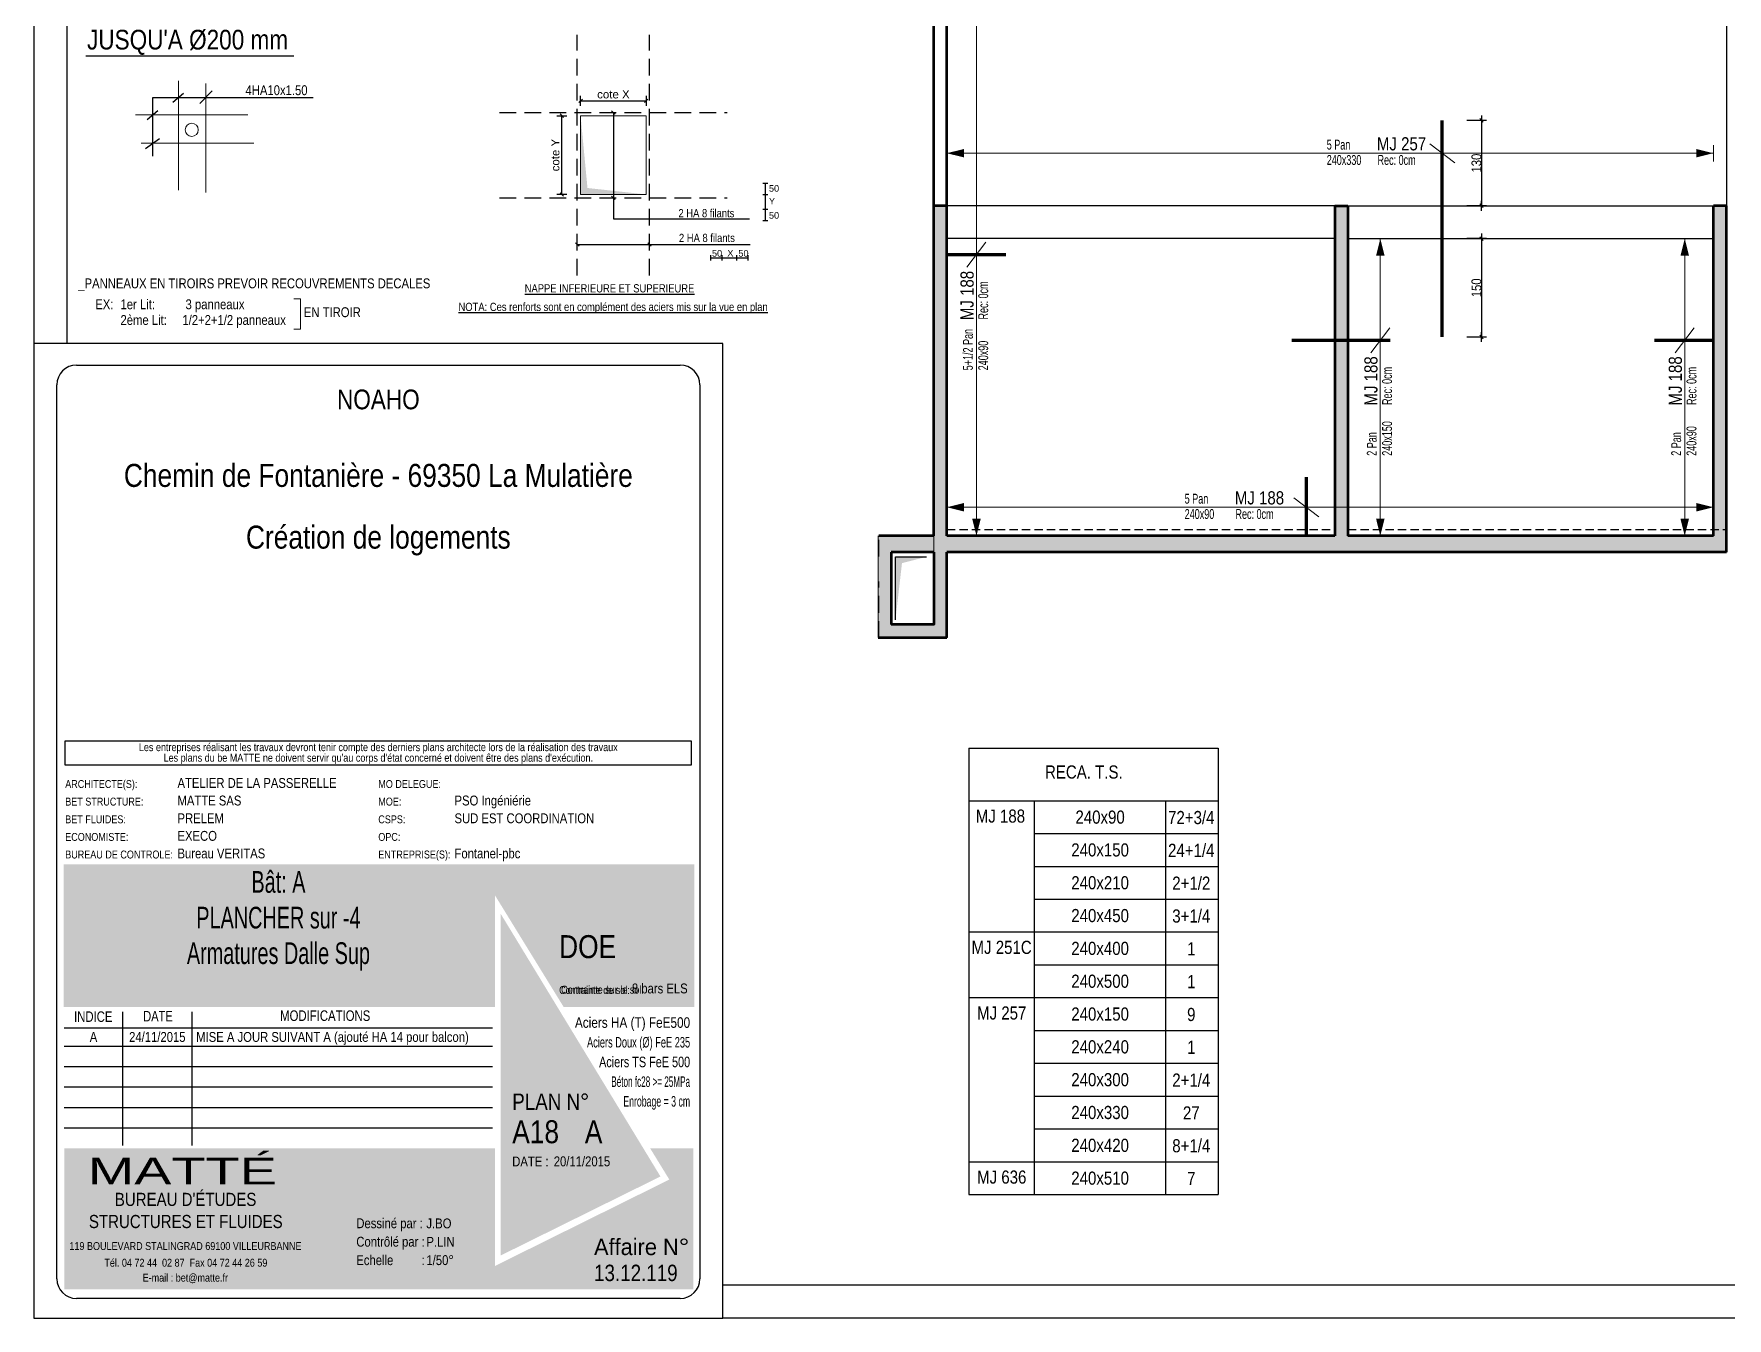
# Model space of a CAD drawing. Header units: millimetres. Extents: x 12821 to 19311, y -3644 to -409.
# Drawn here: x 12821 to 15401, y -3644 to -1687 of the extents above; entities that cross this region are included whole.
import ezdxf
from ezdxf.enums import TextEntityAlignment as Align

# ---------------------------------------------------------------- set-up
doc = ezdxf.new("R2010")
doc.units = ezdxf.units.MM
doc.linetypes.add('CACHE', pattern=[9.525, 6.35, -3.175])
doc.linetypes.add('CACHEX2', pattern=[19.05, 12.7, -6.35])
for name, color, linetype in [('01-Cad  2', 1, 'Continuous'), ('01-cartouche', 7, 'Continuous'), ('01-cartouche-cage A', 7, 'Continuous'), ('01_arm', 50, 'Continuous'), ('01_ARM_INF', 2, 'Continuous'), ('01_ARMA_INF', 50, 'Continuous'), ('01_cote_gen', 4, 'Continuous'), ('01_linteaux', 2, 'Continuous'), ('01_murs_sup', 2, 'CACHEX2'), ('01_texte', 230, 'Continuous'), ('_CAD_2_', 2, 'Continuous'), ('AA_COTES', 2, 'Continuous')]:
    doc.layers.add(name, color=color, linetype=linetype)
for name, color, linetype, lineweight in [('01_hachures', 10, 'Continuous', 5), ('01_murs_coup', 5, 'Continuous', 60), ('01_poutres', 2, 'Continuous', 18), ('01_résv', 32, 'Continuous', 9)]:
    doc.layers.add(name, color=color, linetype=linetype, lineweight=lineweight)
doc.styles.add('cartouche', font='ARIALN.TTF', dxfattribs={"width": 0.01})
doc.styles.add('MATTE_TXT', font='arial.ttf')
doc.styles.add('michel-cote', font='ARIALN.TTF')
doc.styles.add('NARROW', font='ARIALN.TTF')
doc.styles.add('PATIO', font='ARIALN.TTF')
doc.styles.add('STYLE2', font='ARIALN.TTF')
doc.styles.add('stylemattecart', font='ARIALN.TTF')
doc.dimstyles.new('cot50-oblique', dxfattribs={"dimtxt": 12.5, "dimasz": 1, "dimexe": 7.5, "dimexo": 5, "dimgap": 3.5, "dimtad": 1, "dimdec": 1, "dimrnd": 0.5, "dimtxsty": 'MATTE_TXT', "dimblk": 'cote-bar-oblique', "dimcen": 2.5, "dimse1": 1, "dimse2": 1, "dimclrd": 6, "dimclre": 9, "dimclrt": 256, "dimazin": 0, "dimtfac": 1, "dimtdec": 1, "dimtix": 1, "dimtmove": 2, "dimatfit": 3, "dimldrblk": 'NONE', "dimfxl": 1, "dimarcsym": 0})
doc.dimstyles.new('JB50', dxfattribs={"dimscale": 0.1, "dimtxt": 150, "dimasz": 15, "dimexe": 0.1, "dimexo": 0.1, "dimgap": 0.09, "dimtad": 1, "dimdec": 1, "dimdsep": 46, "dimtxsty": 'STYLE2', "dimblk1": 'BOND_G', "dimblk2": 'BOND_D', "dimsah": 1, "dimcen": 1.5, "dimdle": 0.01, "dimse1": 1, "dimse2": 1, "dimclrd": 4, "dimclre": 2, "dimclrt": 6, "dimazin": 2, "dimtfac": 2.333333, "dimtdec": 1, "dimtix": 1, "dimtmove": 2, "dimatfit": 3, "dimldrblk": 'BOND_G', "dimfxl": 1, "dimtolj": 1, "dimtzin": 0, "dimarcsym": 0})

# ---------------------------------------------------------------- blocks, each defined once
blk = doc.blocks.new('cartstruc')
at = {"layer": '01-cartouche-cage A', "linetype": 'Continuous'}
h = blk.add_hatch(color=9, dxfattribs=at)
h.dxf.hatch_style = 2
h.paths.add_polyline_path([(-43.6, 691.3), (-1004.8, 691.3), (-1004.8, 473.8), (-347.3, 473.8), (-347.3, 644.1), (-242.5, 473.8), (-43.6, 473.8)])
h.paths.add_polyline_path([(-951, 670.1), (-407.9, 670.1), (-407.9, 498.5), (-951, 498.5)], flags=24)
h.paths.add_polyline_path([(-223.9, 590.8), (-105, 590.8), (-105, 608.8), (-223.9, 608.8)], flags=24)
h.paths.add_polyline_path([(-224.7, 609.7), (-105.7, 609.7), (-105.7, 627.7), (-224.7, 627.7)], flags=24)
h.paths.add_polyline_path([(-226.3, 624.9), (-64.8, 624.9), (-64.8, 652.4), (-226.3, 652.4)], flags=24)
h.paths.add_polyline_path([(-226.3, 646.9), (-85, 646.9), (-85, 674.3), (-226.3, 674.3)], flags=24)
h = blk.add_hatch(color=1, dxfattribs=at)
h.dxf.hatch_style = 2
h.paths.add_polyline_path([(-338.4, 615.7), (-338.4, 95.5), (-95.1, 215.8)])
h.paths.add_polyline_path([(-318.9, 264.4), (-190.8, 265.4), (-191.1, 303.5), (-319.2, 302.5)], flags=24)
h.paths.add_polyline_path([(-326.5, 202.5), (-70.2, 203.9), (-70.5, 265.1), (-326.9, 263.8)], flags=9)
h = blk.add_hatch(color=8, dxfattribs=at)
h.dxf.hatch_style = 2
h.paths.add_polyline_path([(-45, 258.5), (-110.7, 258.5), (-81.6, 211.1), (-347.1, 79.6), (-347.1, 258.5), (-1003.4, 258.5), (-1003.4, 43.7), (-45, 43.7)])
h.paths.add_polyline_path([(-202.1, 89.1), (-60, 89.1), (-60, 127.9), (-202.1, 127.9)], flags=24)
h.paths.add_polyline_path([(-999.3, 201), (-637.8, 201), (-637.8, 47), (-999.3, 47)], flags=24)
h.paths.add_polyline_path([(-978.3, 193.3), (-435, 193.3), (-435, 254.8), (-978.3, 254.8)], flags=24)
h.paths.add_polyline_path([(-559.9, 135.5), (-504.8, 135.5), (-504.8, 166.4), (-559.9, 166.4)], flags=24)
h.paths.add_polyline_path([(-203.2, 50.3), (-56.6, 50.3), (-56.6, 88.6), (-203.2, 88.6)], flags=24)
h.paths.add_polyline_path([(-457.1, 55), (-402.4, 55), (-402.4, 85.9), (-457.1, 85.9)], flags=24)
h.paths.add_polyline_path([(-458.8, 92.7), (-404.1, 92.7), (-404.1, 123.6), (-458.8, 123.6)], flags=24)
h.paths.add_polyline_path([(-557.8, 55.3), (-498.9, 55.3), (-498.9, 86.2), (-557.8, 86.2)], flags=24)
h.paths.add_polyline_path([(-550.6, 93.7), (-498.3, 93.7), (-498.3, 124.6), (-550.6, 124.6)], flags=24)
h.paths.add_polyline_path([(-459.9, 172.5), (-408.3, 172.5), (-408.3, 203.4), (-459.9, 203.4)], flags=24)
h.paths.add_polyline_path([(-547.6, 175), (-500.7, 175), (-500.7, 205.9), (-547.6, 205.9)], flags=24)
h.paths.add_polyline_path([(-562.3, 213.8), (-499.3, 213.8), (-499.3, 244.7), (-562.3, 244.7)], flags=8)
h.paths.add_polyline_path([(-458.6, 213), (-411.3, 213), (-411.3, 243.9), (-458.6, 243.9)], flags=24)
h.paths.add_polyline_path([(-457.7, 133.4), (-405.4, 133.4), (-405.4, 164.4), (-457.7, 164.4)], flags=24)
for p, q in [((0, 1485), (-1050, 1485)), ((-1050, 1485), (-1050, 0)), ((0, 0), (0, 1485)), ((-1050, 0), (0, 0))]:
    blk.add_line(p, q, dxfattribs=at)
at = {"layer": '01-cartouche-cage A', "color": 7, "linetype": 'Continuous'}
for p, q in [((-985, 1452), (-65, 1452)), ((-1015, 60), (-1015, 1422)), ((-35, 1422), (-35, 292.1)), ((-35, 292.1), (-35, 60)), ((-65, 30), (-985, 30))]:
    blk.add_line(p, q, dxfattribs=at)
at = {"layer": '01-cartouche-cage A', "color": 7}
for p, q in [((-1002.2, 879.3), (-48.1, 879.3)), ((-1002.2, 842.3), (-1002.2, 879.3)), ((-48.1, 879.3), (-48.1, 842.3)), ((-48.1, 842.3), (-1002.2, 842.3))]:
    blk.add_line(p, q, dxfattribs=at)
at = {"layer": '01-cartouche-cage A', "color": 8}
for p, q in [((-914.7, 466.6), (-914.7, 263.2)), ((-809.1, 466.6), (-809.1, 263.2)), ((-1003.6, 442.3), (-351, 442.3)), ((-1003.6, 414.4), (-351, 414.4)), ((-1003.6, 383.3), (-351, 383.3)), ((-1003.6, 352.2), (-351, 352.2)), ((-1003.6, 321.1), (-351, 321.1)), ((-1003.6, 290), (-351, 290))]:
    blk.add_line(p, q, dxfattribs=at)
at = {"layer": '01-cartouche-cage A', "color": 7, "linetype": 'Continuous'}
for centre, start, end in [((-985, 1422), 90, 180), ((-65, 1422), 0, 90), ((-985, 60), 180, 270), ((-65, 60), 270, 0)]:
    blk.add_arc(centre, 30, start, end, dxfattribs=at)
at = {"layer": '01-cartouche-cage A', "color": 7, "style": 'stylemattecart'}
for s, p in [('Les entreprises réalisant les travaux devront tenir compte des derniers plans architecte lors de la réalisation des travaux', (-525.1, 869.8)), ("Les plans du be MATTE ne doivent servir qu'au corps d'état concerné et doivent être des plans d'exécution.", (-525.1, 853.7))]:
    blk.add_text(s, height=12, dxfattribs=at).set_placement(p, align=Align.MIDDLE_CENTER)
at = {"layer": '01-cartouche-cage A', "color": 8, "style": 'cartouche'}
for s, p in [('ARCHITECTE(S):', (-1002.2, 807.7)), ('MO DELEGUE:', (-525.1, 807.7)), ('BET STRUCTURE:', (-1002.2, 780.9)), ('MOE:', (-525.1, 780.9)), ('BET FLUIDES:', (-1002.2, 753.9)), ('CSPS:', (-525.1, 753.9)), ('ECONOMISTE:', (-1002.2, 727.1)), ('OPC:', (-525.1, 727.1)), ('BUREAU DE CONTROLE:', (-1002.2, 700.3)), ('ENTREPRISE(S):', (-525.1, 700.3))]:
    blk.add_text(s, height=12, dxfattribs=at).set_placement(p)
at = {"layer": '01-cartouche-cage A', "color": 7, "style": 'stylemattecart'}
for s, height, p in [('Contrainte de sol:', 12, (-249.5, 493.8)), ('Contrainte sur le sol:', 12, (-246.5, 494.4)), ('Dessiné par :', 15, (-558.6, 137)), ('119 BOULEVARD STALINGRAD 69100 VILLEURBANNE', 12, (-995.8, 103.8)), ('Contrôlé par :', 15, (-558.6, 108.9)), ('Tél. 04 72 44  02 87  Fax 04 72 44 26 59', 12, (-942.6, 78.4)), ('Echelle         :', 15, (-558.6, 80.8)), ('E-mail : bet@matte.fr', 12, (-884.2, 55.6))]:
    blk.add_text(s, height=height, dxfattribs=at).set_placement(p)
for s, height, width, p, p2 in [('INDICE', 16, 0.941138, (-988.7, 451.3), (-930.3, 451.3)), ('DATE', 16, 0.922192, (-883.4, 452), (-838.3, 452)), ('MODIFICATIONS', 16, 0.943218, (-674.7, 452.8), (-537.3, 452.8)), ('Aciers HA (T) FeE500', 16, 0.978863, (-225.4, 442.3), (-49.9, 442.3)), ('Aciers Doux (Ø) FeE 235', 16, 0.76709, (-207, 412.3), (-49.9, 412.3)), ('Aciers TS FeE 500', 16, 0.901377, (-188.6, 382.3), (-49.9, 382.3)), ('Béton fc28 >= 25MPa', 16, 0.678142, (-170.1, 352.3), (-49.9, 352.3)), ('Enrobage = 3 cm', 16, 0.726904, (-151.7, 322.3), (-49.9, 322.3)), ('Affaire N°', 25, 1.15762, (-196.3, 96), (-51.1, 96))]:
    blk.add_text(s, height=height, dxfattribs=dict(at, width=width)).set_placement(p, p2, align=Align.FIT)
at = {"layer": '01-cartouche-cage A', "color": 255, "style": 'stylemattecart'}
for s, height, p in [('PLAN N°', 25, (-321, 317.2)), ('DATE :', 15, (-321, 231.2)), ("BUREAU D'ÉTUDES", 20, (-926.6, 170.9)), ('STRUCTURES ET FLUIDES', 20, (-966.1, 137.2))]:
    blk.add_text(s, height=height, dxfattribs=at).set_placement(p)
at = {"layer": '01-cartouche-cage A', "color": 255, "style": 'stylemattecart', "width": 1.812358}
blk.add_text('MATTÉ', height=41, dxfattribs=at).set_placement((-968, 203.6), (-679.6, 203.6), align=Align.FIT)
at = {"layer": '01-cartouche-cage A', "color": 7, "style": 'stylemattecart'}
for tag, height, p in [('NOMCLIENT', 30, (-525, 1399.6)), ('ADRESSE1CLIENT', 25, (-525, 1326.7)), ('ADRESSE2CLIENT', 25, (-525, 1283.9)), ('NOMAFFAIRE1', 45, (-525.1, 1189.8)), ('NOMAFFAIRE2', 45, (-525.1, 1110.4)), ('NOMAFFAIRE3', 45, (-525.1, 1031.7)), ('ADRESSE1AFFAIRE', 20, (-525.1, 943.3)), ('ADRESSE2AFFAIRE', 20, (-525.1, 909.2)), ('INDICE-A', 15, (-959.1, 428.4)), ('DATE-A', 15, (-861.9, 428.4)), ('INDICE-B', 15, (-959.1, 400.5)), ('DATE-B', 15, (-861.9, 400.5)), ('INDICE-C', 15, (-959.1, 369.4)), ('DATE-C', 15, (-861.9, 369.4)), ('INDICE-D', 15, (-959.1, 338.3)), ('DATE-D', 15, (-861.9, 338.3)), ('INDICE-E', 15, (-959.1, 307.2)), ('DATE-E', 15, (-861.9, 307.2)), ('INDICE-F', 15, (-959.1, 276.1)), ('DATE-F', 15, (-861.9, 276.1))]:
    blk.add_attdef(tag, text='', height=height, dxfattribs=at).set_placement(p, align=Align.MIDDLE_CENTER)
for tag, height, p in [('NOMARCHI', 15, (-831.1, 803.3)), ('MODEL', 15, (-408.9, 803.3)), ('BETSTRUCTURE', 15, (-831.1, 776.5)), ('MOE', 15, (-408.9, 776.5)), ('BETFLUIDES', 15, (-831.1, 749.5)), ('CSPS', 15, (-408.9, 749.5)), ('ECONOMISTE', 15, (-831.1, 722.7)), ('OPC', 15, (-408.9, 722.7)), ('BDC', 15, (-831.1, 695.9)), ('NOMENTREPRISE', 15, (-408.9, 695.9)), ('NUMBAT', 27, (-249.5, 614.7)), ('PHASE', 35, (-249.5, 537.9)), ('CONT-SOL', 12, (-138.6, 490.2)), ('NOMDESS', 15, (-451.8, 132.3)), ('NOMING', 15, (-451.8, 104.3)), ('ECH', 15, (-451.8, 76.3)), ('NUMAFF', 25, (-196.3, 48.9))]:
    blk.add_attdef(tag, text='', height=height, dxfattribs=at).set_placement(p, align=Align.BOTTOM_LEFT)
at = {"layer": '01-cartouche-cage A', "color": 7, "style": 'stylemattecart', "width": 0.8}
for tag, p in [('TITRTEPLAN1', (-677.3, 664.6)), ('TITRTEPLAN2', (-677.3, 610.2)), ('TITRTEPLAN3', (-677.3, 556)), ('TITRTEPLAN4', (-677.3, 501.4))]:
    blk.add_attdef(tag, text='', height=33, dxfattribs=at).set_placement(p, align=Align.MIDDLE_CENTER)
at = {"layer": '01-cartouche-cage A', "color": 7, "style": 'stylemattecart'}
for tag, p in [('MODIF-A', (-802.6, 428.4)), ('MODIF-B', (-802.6, 400.5)), ('MODIF-C', (-802.6, 369.4)), ('MODIF-D', (-802.6, 338.3)), ('MODIF-E', (-802.6, 307.2)), ('MODIF-F', (-802.6, 276.1))]:
    blk.add_attdef(tag, text='', height=15, dxfattribs=at).set_placement(p, align=Align.MIDDLE_LEFT)
at = {"layer": '01-cartouche-cage A', "color": 255, "style": 'stylemattecart'}
for tag, height, p in [('N°P', 35, (-321, 256)), ('IP', 35, (-210.3, 256)), ('DATEPLAN', 15, (-257.7, 226.8))]:
    blk.add_attdef(tag, text='', height=height, dxfattribs=at).set_placement(p, align=Align.BOTTOM_LEFT)
blk = doc.blocks.new('cote-bar-oblique')
at = {"color": 40, "linetype": 'Continuous'}
blk.add_line((-2.7, -2.7), (2.7, 2.7), dxfattribs=at)
at = {"linetype": 'Continuous'}
blk.add_line((0, 7.5), (0, -7.5), dxfattribs=at)
blk = doc.blocks.new('*D1579')
at = {"layer": '01_ARM_INF', "color": 6, "lineweight": -2, "transparency": 16777216}
blk.add_line((13625.3, -1931), (13625.3, -1813), dxfattribs=at)
at = {"layer": 'Defpoints', "color": 0, "transparency": 16777216}
for p in [(13625.3, -1812), (13653.9, -1812), (13653.9, -1932)]:
    blk.add_point(p, dxfattribs=at)
at = {"layer": '01_ARM_INF', "color": 6, "lineweight": -2, "transparency": 16777216}
for p, rotation in [((13625.3, -1812), 90), ((13625.3, -1932), 270)]:
    blk.add_blockref('cote-bar-oblique', p, dxfattribs=dict(at, rotation=rotation))
at = {"layer": '01_ARM_INF', "transparency": 16777216, "insert": (13615.4, -1872), "char_height": 12.5, "attachment_point": 5, "rotation": 90, "style": 'MATTE_TXT'}
blk.add_mtext('cote Y', dxfattribs=at)
blk = doc.blocks.new('_None')
blk = doc.blocks.new('*D1580')
at = {"layer": '01_ARM_INF', "color": 6, "lineweight": -2, "transparency": 16777216}
blk.add_line((13654.9, -1789.3), (13752.9, -1789.3), dxfattribs=at)
at = {"layer": 'Defpoints', "color": 0, "transparency": 16777216}
for p in [(13753.9, -1789.3), (13653.9, -1812), (13753.9, -1812)]:
    blk.add_point(p, dxfattribs=at)
at = {"layer": '01_ARM_INF', "color": 6, "lineweight": -2, "transparency": 16777216, "rotation": 180}
blk.add_blockref('cote-bar-oblique', (13653.9, -1789.3), dxfattribs=at)
at = {"layer": '01_ARM_INF', "color": 6, "lineweight": -2, "transparency": 16777216}
blk.add_blockref('cote-bar-oblique', (13753.9, -1789.3), dxfattribs=at)
at = {"layer": '01_ARM_INF', "transparency": 16777216, "insert": (13703.9, -1779.5), "char_height": 12.5, "attachment_point": 5, "style": 'MATTE_TXT'}
blk.add_mtext('cote X', dxfattribs=at)
blk = doc.blocks.new('BOND_G')
at = {"layer": 'AA_COTES', "color": 0}
for p, q in [((5, 0), (-5, 0)), ((1.8, 1.8), (-1.8, -1.8)), ((0, -5), (0, 15))]:
    blk.add_line(p, q, dxfattribs=at)
blk = doc.blocks.new('BOND_D')
at = {"layer": 'AA_COTES', "color": 0}
for p, q in [((5, 0), (-5, 0)), ((-1.8, -1.8), (1.8, 1.8)), ((0, 5), (0, -15))]:
    blk.add_line(p, q, dxfattribs=at)
blk = doc.blocks.new('*D1589')
at = {"layer": '01_cote_gen', "color": 4, "lineweight": -2, "transparency": 16777216}
blk.add_line((15026.8, -1820.7), (15026.8, -1947.7), dxfattribs=at)
at = {"layer": 'Defpoints', "color": 0, "transparency": 16777216}
for p in [(14966.8, -1819.2), (14966.8, -1949.2), (15026.8, -1949.2)]:
    blk.add_point(p, dxfattribs=at)
at = {"layer": '01_cote_gen', "color": 4, "lineweight": -2, "transparency": 16777216, "xscale": 1.5, "yscale": 1.5, "zscale": 1.5}
for name, p, rotation in [('BOND_G', (15026.8, -1819.2), 90), ('BOND_D', (15026.8, -1949.2), 270)]:
    blk.add_blockref(name, p, dxfattribs=dict(at, rotation=rotation))
at = {"layer": '01_cote_gen', "color": 6, "transparency": 16777216, "insert": (15019.2, -1884.2), "char_height": 15, "attachment_point": 5, "rotation": 90, "style": 'STYLE2'}
blk.add_mtext('\\A1;130', dxfattribs=at)
blk = doc.blocks.new('*D1590')
at = {"layer": '01_cote_gen', "color": 4, "lineweight": -2, "transparency": 16777216}
blk.add_line((15026.8, -2000.7), (15026.8, -2147.7), dxfattribs=at)
at = {"layer": 'Defpoints', "color": 0, "transparency": 16777216}
for p in [(14966.8, -1999.2), (14966.8, -2149.2), (15026.8, -2149.2)]:
    blk.add_point(p, dxfattribs=at)
at = {"layer": '01_cote_gen', "color": 4, "lineweight": -2, "transparency": 16777216, "xscale": 1.5, "yscale": 1.5, "zscale": 1.5}
for name, p, rotation in [('BOND_G', (15026.8, -1999.2), 90), ('BOND_D', (15026.8, -2149.2), 270)]:
    blk.add_blockref(name, p, dxfattribs=dict(at, rotation=rotation))
at = {"layer": '01_cote_gen', "color": 6, "transparency": 16777216, "insert": (15019.2, -2074.2), "char_height": 15, "attachment_point": 5, "rotation": 90, "style": 'STYLE2'}
blk.add_mtext('\\A1;150', dxfattribs=at)

msp = doc.modelspace()

# ---------------------------------------------------------------- hatches: boundary and pattern name
at = {"layer": '01_murs_sup'}
h = msp.add_hatch(dxfattribs=at)
h.set_pattern_fill('DASH', color=256, scale=2.5, angle=135)
h.set_pattern_definition([(135, (-2358.358, 22280.722), (-11.2253202, 9e-16), [7.9375, -7.9375])])
h.paths.add_polyline_path([(14192.16, -2477.21), (14192.16, -2587.21), (14128.16, -2587.21), (14128.16, -2477.21)], flags=16)
edge = h.paths.add_edge_path()
edge.add_line((14107.16, -2512.17), (14107.16, -2547.14))
edge.add_arc((14264.82, -2540.47), 157.8, 173.10463, 182.4256, ccw=False)
edge.add_line((14108.16, -2521.52), (14108.16, -2607.21))
edge.add_line((14108.16, -2607.21), (14212.16, -2607.21))
edge.add_line((14212.16, -2607.21), (14212.16, -2477.18))
edge.add_line((14212.16, -2477.18), (15400.16, -2477.18))
edge.add_line((15400.16, -2477.18), (15400.16, -1949.18))
edge.add_line((15400.16, -1949.18), (15380.16, -1949.18))
edge.add_line((15380.16, -1949.18), (15380.16, -2452.18))
edge.add_line((15380.16, -2452.18), (14823.16, -2452.18))
edge.add_line((14823.16, -2452.18), (14823.16, -1949.18))
edge.add_line((14823.16, -1949.18), (14803.16, -1949.18))
edge.add_line((14803.16, -1949.18), (14803.16, -2452.18))
edge.add_line((14803.16, -2452.18), (14212.16, -2452.18))
edge.add_line((14212.16, -2452.18), (14212.16, -1949.19))
edge.add_line((14212.16, -1949.19), (14192.16, -1949.19))
edge.add_line((14192.16, -1949.19), (14192.16, -2452.18))
edge.add_line((14192.16, -2452.18), (14108.16, -2452.18))
edge.add_line((14108.16, -2452.18), (14108.16, -2483.64))
edge.add_arc((14304.27, -2504.8), 197.25, 173.84306, 182.14196)

# ---------------------------------------------------------------- linework, layer by layer
at = {"layer": '01-Cad  2'}
for p, q in [((12820.7, -409.44), (12820.7, -2158.85)), ((12870.7, -459.44), (12870.7, -2158.85)), ((19260.7, -3593.85), (13870.7, -3593.85)), ((19310.7, -3643.85), (13870.7, -3643.85))]:
    msp.add_line(p, q, dxfattribs=at)
at = {"layer": '01_arm', "linetype": 'CACHE', "ltscale": 4}
for p, q in [((13648.86, -2055.35), (13648.86, -1688.69)), ((13758.86, -2055.35), (13758.86, -1688.69)), ((13530.28, -1807.02), (13877.44, -1807.02)), ((13530.28, -1937.02), (13877.44, -1937.02))]:
    msp.add_line(p, q, dxfattribs=at)
at = {"layer": '01_ARMA_INF', "linetype": 'Continuous', "lineweight": 0}
for p, q in [((13217.11, -2090.89), (13226.81, -2090.89)), ((13226.81, -2090.89), (13226.81, -2137.03)), ((13217.11, -2137.03), (13226.81, -2137.03))]:
    msp.add_line(p, q, dxfattribs=at)
at = {"layer": '01_ARMA_INF', "linetype": 'CACHE', "lineweight": 0, "ltscale": 4, "const_width": 5, "flags": 128}
for points in [[(14966.78, -2149.18), (14966.78, -1819.18)], [(14212.16, -2023.88), (14302.16, -2023.88)], [(14737.65, -2154.08), (14887.65, -2154.08)], [(15290.16, -2154.08), (15380.16, -2154.08)], [(14759.72, -2362.18), (14759.72, -2452.18)]]:
    msp.add_lwpolyline(points, dxfattribs=at)
at = {"layer": '01_hachures'}
msp.add_solid([(13753.86, -1932.02), (13653.86, -1932.02), (13664.39, -1922.11), (13653.86, -1812.02)], dxfattribs=at)
at = {"layer": '01_linteaux'}
for p, q in [((15400.15, -1349.18), (15400.16, -1949.18)), ((14803.16, -1949.18), (14212.16, -1949.18)), ((14823.16, -1949.18), (15380.16, -1949.18)), ((14803.16, -1999.18), (14212.16, -1999.18)), ((14823.16, -1999.18), (15380.16, -1999.18))]:
    msp.add_line(p, q, dxfattribs=at)
at = {"layer": '01_linteaux', "color": 253}
for p, q in [((14133.69, -2580.2), (14133.69, -2484.02)), ((14133.69, -2484.02), (14181.03, -2484.02))]:
    msp.add_line(p, q, dxfattribs=at)
for points in [[(14133.69, -2580.2), (14133.69, -2484.02), (14143.66, -2493.66)], [(14133.69, -2484.02), (14181.03, -2484.02), (14143.66, -2493.66)]]:
    msp.add_solid(points, dxfattribs=at)
at = {"layer": '01_murs_coup'}
for p, q in [((14192.16, -1819.16), (14192.17, -1518.14)), ((14192.16, -2452.14), (14192.17, -1518.14)), ((14212.16, -1839.16), (14212.17, -1518.14)), ((14212.16, -2452.18), (14212.17, -1518.14)), ((14212.16, -1949.16), (14192.16, -1949.16)), ((14803.16, -1949.18), (14803.16, -2452.18)), ((14803.16, -1949.18), (14823.16, -1949.18)), ((14803.16, -1949.18), (14803.16, -2452.18)), ((14803.16, -1949.18), (14823.16, -1949.18)), ((14823.16, -1949.18), (14823.16, -2452.18)), ((14823.16, -1949.18), (14823.16, -2452.18)), ((15400.16, -1949.18), (15380.16, -1949.18)), ((15380.16, -2452.18), (15380.16, -1949.18)), ((15400.16, -1949.18), (15380.16, -1949.18)), ((15380.16, -2452.18), (15380.16, -1949.18)), ((15400.16, -2477.18), (15400.16, -1949.18)), ((15400.16, -2477.18), (15400.16, -1949.18)), ((14192.16, -2452.14), (14108.16, -2452.18)), ((14192.16, -2477.18), (14127.16, -2477.18)), ((14127.16, -2477.18), (14127.16, -2587.18)), ((14803.16, -2452.18), (14212.16, -2452.18)), ((14803.16, -2452.18), (14212.16, -2452.18)), ((14212.16, -2607.18), (14212.16, -2477.18)), ((14212.16, -2607.18), (14212.16, -2477.18)), ((15400.16, -2477.18), (14212.16, -2477.18)), ((14212.16, -2607.18), (14212.16, -2477.18)), ((14212.16, -2607.18), (14212.16, -2477.18)), ((15400.16, -2477.18), (14212.16, -2477.18)), ((15380.16, -2452.18), (14823.16, -2452.18)), ((15380.16, -2452.18), (14823.16, -2452.18)), ((14192.16, -2587.18), (14127.16, -2587.18)), ((14107.16, -2607.18), (14212.16, -2607.18)), ((14107.16, -2607.18), (14212.16, -2607.18)), ((14107.16, -2607.18), (14212.16, -2607.18)), ((14107.16, -2607.18), (14212.16, -2607.18)), ((14107.16, -2607.18), (14211.16, -2607.18))]:
    msp.add_line(p, q, dxfattribs=at)
at = {"layer": '01_murs_coup', "linetype": 'Continuous', "lineweight": 5}
for p, q in [((14192.16, -1518.14), (14192.16, -1949.19)), ((14192.16, -2587.18), (14192.16, -1949.18)), ((14192.16, -2587.18), (14192.16, -1949.19)), ((14107.16, -2452.14), (14107.16, -2607.18)), ((14128.16, -2587.18), (14192.16, -2587.18)), ((14128.16, -2587.18), (14192.16, -2587.18)), ((14108.16, -2607.18), (14212.16, -2607.18)), ((14108.16, -2607.18), (14212.16, -2607.18))]:
    msp.add_line(p, q, dxfattribs=at)
at = {"layer": '01_murs_coup'}
msp.add_lwpolyline([(14192.16, -2477.18), (14192.16, -2587.18), (14127.16, -2587.18)], dxfattribs=at)
at = {"layer": '01_murs_sup', "ltscale": 2}
for p, q in [((14192.16, -1949.19), (14212.16, -1949.19)), ((14192.16, -2452.18), (14192.16, -1949.19)), ((14192.16, -1949.19), (14212.16, -1949.19)), ((14192.16, -2452.18), (14192.16, -1949.19)), ((14212.16, -1949.19), (14212.16, -2452.18)), ((14212.16, -1949.19), (14212.16, -2452.18)), ((14803.16, -2452.18), (14803.16, -1949.18)), ((14803.16, -1949.18), (14823.16, -1949.18)), ((14803.16, -2452.18), (14803.16, -1949.18)), ((14803.16, -1949.18), (14823.16, -1949.18)), ((14823.16, -1949.18), (14805.66, -1949.18)), ((14823.16, -1949.18), (14805.66, -1949.18)), ((14823.16, -1949.18), (14823.16, -2452.18)), ((14823.16, -1949.18), (14823.16, -2452.18)), ((15400.16, -1949.18), (15380.16, -1949.18)), ((15380.16, -2452.18), (15380.16, -1949.18)), ((15380.16, -1949.18), (15400.16, -1949.18)), ((15400.16, -1949.18), (15380.16, -1949.18)), ((15380.16, -2452.18), (15380.16, -1949.18)), ((15380.16, -1949.18), (15400.16, -1949.18)), ((15400.16, -1949.18), (15400.16, -2477.18)), ((15400.16, -1949.18), (15400.16, -2477.18)), ((14108.16, -2483.64), (14108.16, -2452.18)), ((14108.16, -2452.18), (14192.16, -2452.18)), ((14108.16, -2483.64), (14108.16, -2452.18)), ((14108.16, -2452.18), (14192.16, -2452.18)), ((14128.16, -2477.21), (14192.16, -2477.21)), ((14128.16, -2587.21), (14128.16, -2477.21)), ((14128.16, -2477.21), (14192.16, -2477.21)), ((14128.16, -2587.21), (14128.16, -2477.21)), ((14192.16, -2477.21), (14192.16, -2587.21)), ((14192.16, -2477.21), (14192.16, -2587.21)), ((14212.16, -2452.18), (14803.16, -2452.18)), ((14212.16, -2452.18), (14803.16, -2452.18)), ((14212.16, -2477.18), (14212.16, -2607.18)), ((15400.16, -2477.18), (14212.16, -2477.18)), ((14212.16, -2477.18), (14212.16, -2607.21)), ((14212.16, -2477.18), (14212.16, -2607.18)), ((15400.16, -2477.18), (14212.16, -2477.18)), ((14212.16, -2477.18), (14212.16, -2607.21)), ((14823.16, -2452.18), (15380.16, -2452.18)), ((14823.16, -2452.18), (15380.16, -2452.18)), ((14108.16, -2607.21), (14108.16, -2521.52)), ((14108.16, -2607.21), (14108.16, -2521.52)), ((14192.16, -2587.21), (14128.16, -2587.21)), ((14192.16, -2587.21), (14128.16, -2587.21)), ((14212.16, -2607.21), (14108.16, -2607.21)), ((14212.16, -2607.21), (14108.16, -2607.21))]:
    msp.add_line(p, q, dxfattribs=at)
at = {"layer": '01_murs_sup'}
for p, q in [((14212.16, -2442.18), (14803.16, -2442.18)), ((14212.16, -2442.18), (14803.16, -2442.18)), ((14823.16, -2442.18), (15400.16, -2442.18)), ((14823.16, -2442.18), (15400.16, -2442.18))]:
    msp.add_line(p, q, dxfattribs=at)
at = {"layer": '01_poutres'}
for p, q in [((13040.97, -1759.06), (13040.97, -1925.43)), ((13082.58, -1762.85), (13082.58, -1929.21)), ((12975.4, -1810.74), (13146.89, -1810.74)), ((12984.23, -1853.59), (13155.72, -1853.59))]:
    msp.add_line(p, q, dxfattribs=at)
msp.add_circle((13061.31, -1833.57), 10, dxfattribs=at)
at = {"layer": '01_résv', "flags": 128}
msp.add_lwpolyline([(13653.86, -1812.02), (13753.86, -1812.02), (13753.86, -1932.02), (13653.86, -1932.02)], close=True, dxfattribs=at)
at = {"layer": '01_texte', "linetype": 'Continuous', "lineweight": 0}
for p, q in [((14257.16, -2452.18), (14257.16, -1179.14)), ((14212.16, -1856.65), (14212.16, -1881.61)), ((14947.96, -1854.63), (14986.03, -1883.64)), ((15380.15, -1856.65), (15380.15, -1881.61)), ((14212.16, -1869.13), (15380.15, -1869.13)), ((14242.66, -2042.92), (14271.67, -2004.85)), ((14860.14, -1999.18), (14885.1, -1999.18)), ((14872.62, -2452.18), (14872.62, -1999.18)), ((15324.05, -1999.18), (15349.01, -1999.18)), ((15336.53, -2452.18), (15336.53, -1999.18)), ((14858.11, -2173.12), (14887.12, -2135.05)), ((15322.02, -2173.12), (15351.03, -2135.05)), ((14212.16, -2396.02), (14212.16, -2420.98)), ((14740.69, -2394), (14778.76, -2423.01)), ((15380.16, -2396.02), (15380.16, -2420.98)), ((14212.16, -2408.5), (15380.16, -2408.5)), ((14244.68, -2452.18), (14269.64, -2452.18)), ((14860.14, -2452.18), (14885.1, -2452.18)), ((15324.05, -2452.18), (15349.01, -2452.18))]:
    msp.add_line(p, q, dxfattribs=at)
at = {"layer": '01_texte', "ltscale": 30}
for p, q in [((12900.06, -1720.72), (13217.09, -1720.72)), ((13048.66, -1778.02), (13032.27, -1791.89)), ((13092.67, -1774.24), (13073.76, -1793.15)), ((13009.57, -1804.49), (12993.18, -1818.35)), ((13002, -1873.81), (13002, -1784.33)), ((13002, -1784.33), (13246.42, -1784.33)), ((13012.09, -1847.34), (12990.65, -1862.47)), ((14245.6, -2775.56), (14625.6, -2775.56)), ((14245.6, -2775.56), (14245.6, -3455.56)), ((14625.6, -2775.56), (14625.6, -3455.56)), ((14245.6, -2855.56), (14625.6, -2855.56)), ((14245.6, -2855.56), (14625.6, -2855.56)), ((14345.6, -3455.56), (14345.6, -2855.56)), ((14545.6, -3455.56), (14545.6, -2855.56)), ((14345.6, -2905.56), (14625.6, -2905.56)), ((14345.6, -2905.56), (14625.6, -2905.56)), ((14345.6, -2955.56), (14625.6, -2955.56)), ((14345.6, -2955.56), (14625.6, -2955.56)), ((14345.6, -3455.56), (14345.6, -3005.56)), ((14345.6, -3005.56), (14625.6, -3005.56)), ((14345.6, -3005.56), (14625.6, -3005.56)), ((14245.6, -3055.56), (14625.6, -3055.56)), ((14345.6, -3055.56), (14625.6, -3055.56)), ((14345.6, -3105.56), (14625.6, -3105.56)), ((14345.6, -3105.56), (14625.6, -3105.56)), ((14245.6, -3155.56), (14625.6, -3155.56)), ((14345.6, -3155.56), (14625.6, -3155.56)), ((14345.6, -3205.56), (14625.6, -3205.56)), ((14345.6, -3205.56), (14625.6, -3205.56)), ((14345.6, -3255.56), (14625.6, -3255.56)), ((14345.6, -3255.56), (14625.6, -3255.56)), ((14345.6, -3305.56), (14625.6, -3305.56)), ((14345.6, -3305.56), (14625.6, -3305.56)), ((14345.6, -3355.56), (14625.6, -3355.56)), ((14345.6, -3355.56), (14625.6, -3355.56)), ((14245.6, -3405.56), (14625.6, -3405.56)), ((14345.6, -3405.56), (14625.6, -3405.56)), ((14345.6, -3405.56), (14625.6, -3405.56)), ((14245.6, -3455.56), (14625.6, -3455.56))]:
    msp.add_line(p, q, dxfattribs=at)
at = {"layer": '01_texte'}
for p, q in [((13706.48, -1809.64), (13701.23, -1804.39)), ((13703.86, -1807.02), (13703.86, -1969.15)), ((13706.48, -1939.64), (13701.23, -1934.39)), ((13703.86, -1969.15), (13911.3, -1969.15)), ((13651.48, -2010.84), (13646.23, -2005.59)), ((13648.86, -2008.22), (13912.55, -2008.22)), ((13761.48, -2010.84), (13756.23, -2005.59))]:
    msp.add_line(p, q, dxfattribs=at)
at = {"layer": '01_texte', "color": 6}
for p, q in [((13931.39, -1914.65), (13939.29, -1914.65)), ((13931.39, -1931.83), (13939.29, -1931.83)), ((13935.34, -1914.65), (13935.34, -1971.55)), ((13931.39, -1954.37), (13939.29, -1954.37)), ((13931.39, -1971.55), (13939.29, -1971.55)), ((13852.33, -2032.45), (13852.33, -2024.55)), ((13852.33, -2028.5), (13909.23, -2028.5)), ((13869.51, -2032.45), (13869.51, -2024.55)), ((13892.05, -2032.45), (13892.05, -2024.55)), ((13909.23, -2032.45), (13909.23, -2024.55))]:
    msp.add_line(p, q, dxfattribs=at)
at = {"layer": '01_texte', "linetype": 'Continuous', "lineweight": 0}
for points in [[(14212.16, -1869.13), (14238.26, -1862.67), (14238.26, -1869.13)], [(14212.16, -1869.13), (14238.26, -1875.59), (14238.26, -1869.13)], [(15380.15, -1869.13), (15354.05, -1862.67), (15354.05, -1869.13)], [(15380.15, -1869.13), (15354.05, -1875.59), (15354.05, -1869.13)], [(14872.62, -1999.18), (14866.16, -2025.27), (14872.62, -2025.27)], [(14872.62, -1999.18), (14879.08, -2025.27), (14872.62, -2025.27)], [(15336.53, -1999.18), (15330.07, -2025.27), (15336.53, -2025.27)], [(15336.53, -1999.18), (15342.99, -2025.27), (15336.53, -2025.27)], [(14212.16, -2408.5), (14238.26, -2402.04), (14238.26, -2408.5)], [(14212.16, -2408.5), (14238.26, -2414.96), (14238.26, -2408.5)], [(15380.16, -2408.5), (15354.07, -2402.04), (15354.07, -2408.5)], [(15380.16, -2408.5), (15354.07, -2414.96), (15354.07, -2408.5)], [(14257.16, -2452.18), (14250.7, -2426.08), (14257.16, -2426.08)], [(14257.16, -2452.18), (14263.62, -2426.08), (14257.16, -2426.08)], [(14872.62, -2452.18), (14866.16, -2426.08), (14872.62, -2426.08)], [(14872.62, -2452.18), (14879.08, -2426.08), (14872.62, -2426.08)], [(15336.53, -2452.18), (15330.07, -2426.08), (15336.53, -2426.08)], [(15336.53, -2452.18), (15342.99, -2426.08), (15336.53, -2426.08)]]:
    msp.add_solid(points, dxfattribs=at)

# ---------------------------------------------------------------- block references
at = {"layer": '01-cartouche'}
ref = msp.add_blockref('cartstruc', (13870.7, -3643.85), dxfattribs=at)
ref.add_attrib('NOMCLIENT', 'NOAHO', dxfattribs={"color": 7, "height": 30, "style": 'stylemattecart'}).set_placement((13345.69, -2244.23), align=Align.MIDDLE_CENTER)
ref.add_attrib('ADRESSE2CLIENT', 'Chemin de Fontanière - 69350 La Mulatière', dxfattribs={"layer": '01-cartouche-cage A', "color": 7, "height": 35, "style": 'stylemattecart'}).set_placement((13345.67, -2359.99), align=Align.MIDDLE_CENTER)
ref.add_attrib('NOMAFFAIRE1', 'Création de logements', dxfattribs={"layer": '01-cartouche-cage A', "color": 7, "height": 35, "style": 'stylemattecart'}).set_placement((13345.65, -2454.01), align=Align.MIDDLE_CENTER)
ref.add_attrib('NOMARCHI', 'ATELIER DE LA PASSERELLE', dxfattribs={"layer": '01-cartouche-cage A', "color": 7, "height": 15, "style": 'stylemattecart'}).set_placement((13039.57, -2840.54), align=Align.BOTTOM_LEFT)
ref.add_attrib('BETSTRUCTURE', 'MATTE SAS', dxfattribs={"layer": '01-cartouche-cage A', "color": 7, "height": 15, "style": 'stylemattecart'}).set_placement((13039.57, -2867.31), align=Align.BOTTOM_LEFT)
ref.add_attrib('BETFLUIDES', 'PRELEM', dxfattribs={"layer": '01-cartouche-cage A', "color": 7, "height": 15, "style": 'stylemattecart'}).set_placement((13039.57, -2894.37), align=Align.BOTTOM_LEFT)
ref.add_attrib('ECONOMISTE', 'EXECO', dxfattribs={"layer": '01-cartouche-cage A', "color": 7, "height": 15, "style": 'stylemattecart'}).set_placement((13039.57, -2921.14), align=Align.BOTTOM_LEFT)
ref.add_attrib('BDC', 'Bureau VERITAS', dxfattribs={"layer": '01-cartouche-cage A', "color": 7, "height": 15, "style": 'stylemattecart'}).set_placement((13039.57, -2947.92), align=Align.BOTTOM_LEFT)
ref.add_attrib('MOE', 'PSO Ingéniérie', dxfattribs={"layer": '01-cartouche-cage A', "color": 7, "height": 15, "style": 'stylemattecart'}).set_placement((13461.76, -2867.31), align=Align.BOTTOM_LEFT)
ref.add_attrib('CSPS', 'SUD EST COORDINATION', dxfattribs={"layer": '01-cartouche-cage A', "color": 7, "height": 15, "style": 'stylemattecart'}).set_placement((13461.76, -2894.37), align=Align.BOTTOM_LEFT)
ref.add_attrib('NOMENTREPRISE', 'Fontanel-pbc', dxfattribs={"layer": '01-cartouche-cage A', "color": 7, "height": 15, "style": 'stylemattecart'}).set_placement((13461.76, -2947.92), align=Align.BOTTOM_LEFT)
ref.add_attrib('TITRTEPLAN1', 'Bât: A', dxfattribs={"layer": '01-cartouche-cage A', "color": 7, "height": 33, "style": 'stylemattecart', "width": 0.8}).set_placement((13193.42, -2979.29), align=Align.MIDDLE_CENTER)
ref.add_attrib('TITRTEPLAN2', 'PLANCHER sur -4', dxfattribs={"layer": '01-cartouche-cage A', "color": 7, "height": 33, "style": 'stylemattecart', "width": 0.8}).set_placement((13193.42, -3033.69), align=Align.MIDDLE_CENTER)
ref.add_attrib('TITRTEPLAN3', 'Armatures Dalle Sup', dxfattribs={"layer": '01-cartouche-cage A', "color": 7, "height": 33, "style": 'stylemattecart', "width": 0.8}).set_placement((13193.42, -3087.85), align=Align.MIDDLE_CENTER)
ref.add_attrib('PHASE', 'DOE', dxfattribs={"layer": '01-cartouche-cage A', "color": 7, "height": 35, "style": 'stylemattecart'}).set_placement((13621.16, -3105.91), align=Align.BOTTOM_LEFT)
ref.add_attrib('CONT-SOL', '8 bars ELS', dxfattribs={"layer": '01-cartouche-cage A', "color": 7, "height": 15, "style": 'stylemattecart'}).set_placement((13732.08, -3153.62), align=Align.BOTTOM_LEFT)
ref.add_attrib('INDICE-A', 'A', dxfattribs={"layer": '01-cartouche-cage A', "color": 7, "height": 15, "style": 'stylemattecart'}).set_placement((12911.58, -3215.48), align=Align.MIDDLE_CENTER)
ref.add_attrib('DATE-A', '24/11/2015', dxfattribs={"layer": '01-cartouche-cage A', "color": 7, "height": 15, "style": 'stylemattecart'}).set_placement((13008.82, -3215.48), align=Align.MIDDLE_CENTER)
ref.add_attrib('MODIF-A', 'MISE A JOUR SUIVANT A (ajouté HA 14 pour balcon)', dxfattribs={"layer": '01-cartouche-cage A', "color": 7, "height": 15, "style": 'stylemattecart'}).set_placement((13068.07, -3215.48), align=Align.MIDDLE_LEFT)
ref.add_attrib('N°P', 'A18', dxfattribs={"layer": '01-cartouche-cage A', "color": 255, "height": 35, "style": 'stylemattecart'}).set_placement((13549.74, -3387.89), align=Align.BOTTOM_LEFT)
ref.add_attrib('IP', 'A', dxfattribs={"layer": '01-cartouche-cage A', "color": 255, "height": 35, "style": 'stylemattecart'}).set_placement((13660.36, -3387.89), align=Align.BOTTOM_LEFT)
ref.add_attrib('DATEPLAN', '20/11/2015', dxfattribs={"layer": '01-cartouche-cage A', "color": 255, "height": 15, "style": 'stylemattecart'}).set_placement((13612.98, -3417.01), align=Align.BOTTOM_LEFT)
ref.add_attrib('NOMDESS', 'J.BO', dxfattribs={"layer": '01-cartouche-cage A', "color": 7, "height": 15, "style": 'stylemattecart'}).set_placement((13418.9, -3511.55), align=Align.BOTTOM_LEFT)
ref.add_attrib('NOMING', 'P.LIN', dxfattribs={"layer": '01-cartouche-cage A', "color": 7, "height": 15, "style": 'stylemattecart'}).set_placement((13418.9, -3539.59), align=Align.BOTTOM_LEFT)
ref.add_attrib('ECH', '1/50° ', dxfattribs={"layer": '01-cartouche-cage A', "color": 7, "height": 15, "style": 'stylemattecart'}).set_placement((13418.9, -3567.5), align=Align.BOTTOM_LEFT)
ref.add_attrib('NUMAFF', '13.12.119', dxfattribs={"layer": '01-cartouche-cage A', "color": 7, "height": 25, "style": 'stylemattecart'}).set_placement((13674.37, -3594.94), align=Align.BOTTOM_LEFT)

# ---------------------------------------------------------------- texts
at = {"layer": '01_texte', "ltscale": 30}
for s, height, style, p in [("JUSQU'A %%C200 mm", 30, 'michel-cote', (12901.75, -1711.13)), ('4HA10x1.50', 15, 'michel-cote', (13143.23, -1780.64)), ('RECA. T.S.', 20, 'michel-cote', (14361.61, -2821.84)), ('MJ 188', 20, 'STYLE2', (14256.12, -2888.98)), ('MJ 251C', 20, 'STYLE2', (14249.67, -3088.98)), ('MJ 257', 20, 'STYLE2', (14258.1, -3188.98)), ('MJ 636', 20, 'STYLE2', (14258.1, -3438.98))]:
    msp.add_text(s, height=height, dxfattribs=dict(at, style=style)).set_placement(p)
at = {"layer": '01_texte', "ltscale": 5, "style": 'PATIO', "width": 0.8}
for s, p in [('5 Pan', (14790.98, -1863.6)), ('240x330', (14790.98, -1886.93)), ('Rec: 0cm', (14868.38, -1886.93)), ('5 Pan', (14574.49, -2402.97)), ('240x90', (14574.49, -2426.3)), ('Rec: 0cm', (14651.89, -2426.3))]:
    msp.add_text(s, height=15, dxfattribs=at).set_placement(p)
at = {"layer": '01_texte', "ltscale": 5, "style": 'PATIO'}
for s, p in [('MJ 257', (14867.38, -1864.81)), ('MJ 188', (14650.89, -2404.18))]:
    msp.add_text(s, height=20, dxfattribs=at).set_placement(p)
at = {"layer": '01_texte', "color": 6, "style": 'MATTE_TXT'}
for s, p in [('50', (13940.91, -1927.76)), ('Y', (13940.91, -1947.17)), ('50', (13940.91, -1968.88)), ('50', (13854.08, -2026.73)), ('X', (13877.48, -2026.53)), ('50', (13894.34, -2026.73))]:
    msp.add_text(s, height=10, dxfattribs=at).set_placement(p)
at = {"layer": '01_texte', "style": 'stylemattecart'}
for s, p in [('2 HA 8 filants ', (13803.06, -1966.74)), ('2 HA 8 filants', (13803.82, -2004.43)), ('%%UNAPPE INFERIEURE ET SUPERIEURE', (13568.71, -2081.21)), ('%%UNOTA: Ces renforts sont en complément des aciers mis sur la vue en plan', (13467.85, -2109.51))]:
    msp.add_text(s, height=12.5, dxfattribs=at).set_placement(p)
at = {"layer": '01_texte', "ltscale": 5, "style": 'PATIO'}
for p in [(14252.84, -2123.49), (14868.29, -2253.69), (15332.2, -2253.69)]:
    msp.add_text('MJ 188', height=20, rotation=90, dxfattribs=at).set_placement(p)
at = {"layer": '01_texte', "ltscale": 5, "style": 'PATIO', "width": 0.8}
for s, p in [('Rec: 0cm', (14274.96, -2122.49)), ('5+1/2 Pan', (14251.63, -2199.89)), ('240x90', (14274.96, -2199.89)), ('Rec: 0cm', (14890.42, -2252.69)), ('Rec: 0cm', (15354.33, -2252.7)), ('2 Pan', (14867.08, -2330.09)), ('240x150', (14890.42, -2330.09)), ('2 Pan', (15331, -2330.09)), ('240x90', (15354.33, -2330.09))]:
    msp.add_text(s, height=15, rotation=90, dxfattribs=at).set_placement(p)
at = {"layer": '01_texte', "ltscale": 30, "style": 'STYLE2'}
for s, p in [('240x90', (14445.6, -2880.56)), ('72+3/4', (14584.53, -2881.23)), ('240x150', (14445.6, -2930.56)), ('24+1/4', (14584.53, -2931.23)), ('240x210', (14445.6, -2980.56)), ('2+1/2', (14584.53, -2981.23)), ('240x450', (14445.6, -3030.56)), ('3+1/4', (14584.53, -3031.23)), ('240x400', (14445.6, -3080.56)), ('1', (14584.53, -3081.23)), ('240x500', (14445.6, -3130.56)), ('1', (14584.53, -3131.23)), ('240x150', (14445.6, -3180.56)), ('9', (14584.53, -3181.23)), ('240x240', (14445.6, -3230.56)), ('1', (14584.53, -3231.23)), ('240x300', (14445.6, -3280.56)), ('2+1/4', (14584.53, -3281.23)), ('240x330', (14445.6, -3330.56)), ('27', (14584.53, -3331.23)), ('240x420', (14445.6, -3380.56)), ('8+1/4', (14584.53, -3381.23)), ('240x510', (14445.6, -3430.56)), ('7', (14584.53, -3431.23))]:
    msp.add_text(s, height=20, dxfattribs=at).set_placement(p, align=Align.MIDDLE_CENTER)
at = {"layer": '_CAD_2_', "color": 2, "style": 'NARROW'}
for s, p in [('_PANNEAUX EN TIROIRS PREVOIR RECOUVREMENTS DECALES', (12888.43, -2067.4)), ('EX:', (12914.24, -2099.31)), ('2ème Lit:', (12952.72, -2123.23)), ('1er Lit:', (12952.72, -2099.31)), ('1/2+2+1/2 panneaux', (13047.05, -2123.23)), (' 3 panneaux', (13047.05, -2099.31)), ('EN TIROIR', (13232.06, -2111.33))]:
    msp.add_text(s, height=15, dxfattribs=at).set_placement(p, align=Align.MIDDLE_LEFT)

# ---------------------------------------------------------------- dimensions: what is measured, and where the dimension line sits
at = {"layer": '01_ARM_INF'}
dim = msp.add_linear_dim(base=(13753.86, -1789.31), p1=(13653.86, -1812.02), p2=(13753.86, -1812.02), text='cote X', dimstyle='cot50-oblique', dxfattribs=at)
dim.commit()
dim.dimension.update_dxf_attribs({"geometry": '*D1580', "text_midpoint": (13703.86, -1779.46)})
dim = msp.add_linear_dim(base=(13625.3, -1812.02), p1=(13653.86, -1932.02), p2=(13653.86, -1812.02), angle=90, text='cote Y', dimstyle='cot50-oblique', dxfattribs=at)
dim.commit()
dim.dimension.update_dxf_attribs({"geometry": '*D1579', "text_midpoint": (13615.44, -1872.02)})
at = {"layer": '01_cote_gen'}
for base, p1, p2, picture, middle in [((15026.82, -1949.18), (14966.78, -1819.18), (14966.78, -1949.18), '*D1589', (15019.16, -1884.18)), ((15026.82, -2149.18), (14966.78, -1999.18), (14966.78, -2149.18), '*D1590', (15019.16, -2074.18))]:
    dim = msp.add_linear_dim(base=base, p1=p1, p2=p2, angle=90, dimstyle='JB50', dxfattribs=at)
    dim.commit()
    dim.dimension.update_dxf_attribs({"geometry": picture, "text_midpoint": middle})

doc.saveas('drawing.dxf')
